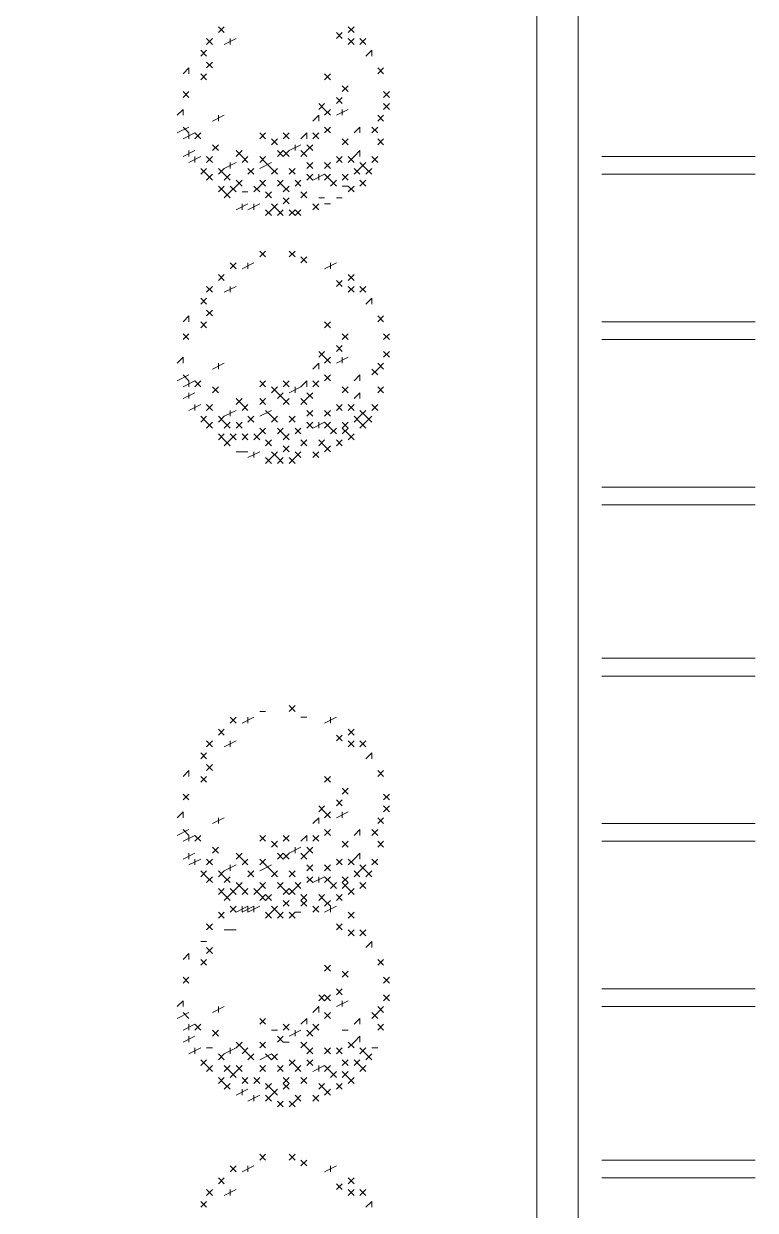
# Model space of a CAD drawing. Header units: millimetres. Extents: x -2246 to 101218, y 0 to 66109.
# Drawn here: x 94630 to 95944, y 10573 to 12702 of the extents above; entities that cross this region are included whole.
import ezdxf

# ---------------------------------------------------------------- set-up
doc = ezdxf.new("R2010")
doc.units = ezdxf.units.MM
doc.layers.add('PDF_형상', color=7, linetype='Continuous')

msp = doc.modelspace()

# ---------------------------------------------------------------- linework, layer by layer
at = {"layer": 'PDF_형상', "lineweight": 5}
msp.add_lwpolyline([(95625.7, 8481.5), (95551.6, 8481.5), (95551.6, 14296.5), (93316.7, 14296.5), (93316.7, 14370.7), (95625.7, 14370.7)], close=True, dxfattribs=at)
for points in [[(94990.2, 12697.1), (94979.6, 12686.5)], [(94979.6, 12697.1), (94990.2, 12686.5)], [(95223.2, 12697.1), (95212.7, 12686.5)], [(95212.7, 12697.1), (95223.2, 12686.5)], [(94969, 12676), (94958.4, 12665.4)], [(94958.4, 12676), (94969, 12665.4)], [(95011.4, 12676), (94990.2, 12665.4)], [(95000.8, 12676), (95000.8, 12665.4)], [(95202.1, 12686.5), (95191.5, 12676)], [(95191.5, 12686.5), (95202.1, 12676)], [(95223.2, 12676), (95212.7, 12665.4)], [(95212.7, 12676), (95223.2, 12665.4)], [(95244.4, 12676), (95233.8, 12665.4)], [(95233.8, 12676), (95244.4, 12665.4)], [(94958.4, 12654.8), (94947.8, 12644.2)], [(94947.8, 12654.8), (94958.4, 12644.2)], [(95244.4, 12644.2), (95255, 12654.8), (95255, 12644.2)], [(94969, 12633.6), (94958.4, 12623)], [(94958.4, 12633.6), (94969, 12623)], [(94916.1, 12612.4), (94926.7, 12623), (94926.7, 12612.4)], [(94958.4, 12612.4), (94947.8, 12601.8)], [(94947.8, 12612.4), (94958.4, 12601.8)], [(95180.9, 12612.4), (95170.3, 12601.8)], [(95170.3, 12612.4), (95180.9, 12601.8)], [(95276.2, 12623), (95265.6, 12612.4)], [(95265.6, 12623), (95276.2, 12612.4)], [(95212.7, 12591.2), (95202.1, 12580.6)], [(95202.1, 12591.2), (95212.7, 12580.6)], [(94926.7, 12580.6), (94916.1, 12570)], [(94916.1, 12580.6), (94926.7, 12570)], [(95202.1, 12570), (95191.5, 12559.4)], [(95191.5, 12570), (95202.1, 12559.4)], [(95286.8, 12580.6), (95276.2, 12570)], [(95276.2, 12580.6), (95286.8, 12570)], [(94905.5, 12538.3), (94916.1, 12548.8), (94916.1, 12538.3)], [(95170.3, 12559.4), (95159.7, 12548.8)], [(95159.7, 12559.4), (95170.3, 12548.8), (95180.9, 12538.3)], [(95180.9, 12548.8), (95170.3, 12538.3)], [(95212.7, 12548.8), (95191.5, 12538.3)], [(95202.1, 12548.8), (95202.1, 12538.3)], [(95286.8, 12559.4), (95276.2, 12548.8)], [(95276.2, 12559.4), (95286.8, 12548.8)], [(94990.2, 12538.3), (94969, 12527.7)], [(94979.6, 12538.3), (94979.6, 12527.7)], [(95149.1, 12527.7), (95159.7, 12538.3), (95159.7, 12527.7)], [(95276.2, 12538.3), (95265.6, 12527.7)], [(95265.6, 12538.3), (95276.2, 12527.7)], [(94926.7, 12517.1), (94905.5, 12506.5)], [(94916.1, 12517.1), (94926.7, 12506.5), (94926.7, 12495.9)], [(94947.8, 12495.9), (94937.3, 12506.5), (94916.1, 12495.9)], [(94947.8, 12506.5), (94937.3, 12495.9)], [(95064.4, 12506.5), (95053.8, 12495.9)], [(95053.8, 12506.5), (95064.4, 12495.9)], [(95106.7, 12506.5), (95096.1, 12495.9)], [(95096.1, 12506.5), (95106.7, 12495.9)], [(95127.9, 12495.9), (95138.5, 12506.5), (95138.5, 12495.9)], [(95159.7, 12506.5), (95149.1, 12495.9)], [(95149.1, 12506.5), (95159.7, 12495.9)], [(95180.9, 12517.1), (95170.3, 12506.5)], [(95170.3, 12517.1), (95180.9, 12506.5)], [(95223.2, 12506.5), (95233.8, 12517.1), (95233.8, 12506.5)], [(95265.6, 12517.1), (95255, 12506.5)], [(95255, 12517.1), (95265.6, 12506.5)], [(94979.6, 12485.3), (94969, 12474.7)], [(94969, 12485.3), (94979.6, 12474.7)], [(95085.6, 12495.9), (95075, 12485.3)], [(95075, 12495.9), (95085.6, 12485.3)], [(95085.6, 12474.7), (95096.1, 12464.1), (95106.7, 12474.7), (95127.9, 12485.3)], [(95117.3, 12485.3), (95117.3, 12474.7)], [(95149.1, 12485.3), (95138.5, 12474.7), (95127.9, 12464.1)], [(95138.5, 12485.3), (95149.1, 12474.7)], [(95212.7, 12495.9), (95202.1, 12485.3)], [(95202.1, 12495.9), (95212.7, 12485.3)], [(95276.2, 12495.9), (95265.6, 12485.3)], [(95265.6, 12495.9), (95276.2, 12485.3)], [(94937.3, 12474.7), (94916.1, 12464.1)], [(94926.7, 12474.7), (94926.7, 12464.1)], [(94947.8, 12464.1), (94926.7, 12453.5)], [(94937.3, 12464.1), (94937.3, 12453.5)], [(94969, 12464.1), (94958.4, 12453.5)], [(94958.4, 12464.1), (94969, 12453.5)], [(95022, 12474.7), (95011.4, 12464.1)], [(95011.4, 12474.7), (95022, 12464.1), (95032.6, 12453.5)], [(95032.6, 12464.1), (95022, 12453.5)], [(95064.4, 12464.1), (95053.8, 12453.5)], [(95053.8, 12464.1), (95064.4, 12453.5), (95075, 12442.9), (95085.6, 12432.3)], [(95106.7, 12464.1), (95096.1, 12474.7), (95085.6, 12464.1)], [(95127.9, 12474.7), (95138.5, 12464.1)], [(95202.1, 12464.1), (95191.5, 12453.5)], [(95191.5, 12464.1), (95202.1, 12453.5)], [(95212.7, 12453.5), (95223.2, 12464.1), (95233.8, 12474.7), (95233.8, 12464.1)], [(95212.7, 12464.1), (95223.2, 12453.5)], [(95265.6, 12464.1), (95255, 12453.5)], [(95255, 12464.1), (95265.6, 12453.5)], [(95668.1, 12464.1), (95943.5, 12464.1)], [(94958.4, 12442.9), (94947.8, 12432.3)], [(94947.8, 12442.9), (94958.4, 12432.3), (94969, 12421.7)], [(95011.4, 12453.5), (94990.2, 12442.9), (94979.6, 12432.3)], [(94979.6, 12442.9), (94990.2, 12432.3), (95000.8, 12421.7)], [(95000.8, 12453.5), (95000.8, 12442.9)], [(95043.2, 12442.9), (95032.6, 12432.3)], [(95032.6, 12442.9), (95043.2, 12432.3)], [(95075, 12453.5), (95053.8, 12442.9)], [(95085.6, 12442.9), (95075, 12432.3)], [(95117.3, 12442.9), (95106.7, 12432.3)], [(95106.7, 12442.9), (95117.3, 12432.3)], [(95149.1, 12453.5), (95138.5, 12442.9)], [(95138.5, 12453.5), (95149.1, 12442.9)], [(95180.9, 12453.5), (95170.3, 12442.9)], [(95170.3, 12453.5), (95180.9, 12442.9)], [(95244.4, 12453.5), (95233.8, 12442.9), (95223.2, 12432.3)], [(95223.2, 12442.9), (95233.8, 12432.3)], [(95233.8, 12453.5), (95244.4, 12442.9), (95255, 12432.3)], [(95255, 12442.9), (95244.4, 12432.3)], [(94969, 12432.3), (94958.4, 12421.7)], [(95000.8, 12432.3), (94990.2, 12421.7)], [(95022, 12421.7), (95011.4, 12411.1), (95000.8, 12400.6), (94990.2, 12390)], [(95011.4, 12421.7), (95022, 12411.1)], [(95064.4, 12421.7), (95053.8, 12411.1), (95043.2, 12400.6)], [(95053.8, 12421.7), (95064.4, 12411.1)], [(95085.6, 12421.7), (95096.1, 12411.1), (95106.7, 12400.6)], [(95096.1, 12421.7), (95085.6, 12411.1)], [(95127.9, 12421.7), (95117.3, 12411.1)], [(95117.3, 12421.7), (95127.9, 12411.1)], [(95149.1, 12432.3), (95138.5, 12421.7)], [(95138.5, 12432.3), (95149.1, 12421.7), (95170.3, 12432.3), (95180.9, 12421.7), (95191.5, 12411.1)], [(95159.7, 12432.3), (95159.7, 12421.7)], [(95180.9, 12432.3), (95170.3, 12421.7)], [(95191.5, 12421.7), (95180.9, 12411.1)], [(95212.7, 12432.3), (95202.1, 12421.7)], [(95202.1, 12432.3), (95212.7, 12421.7)], [(95244.4, 12421.7), (95233.8, 12411.1)], [(95233.8, 12421.7), (95244.4, 12411.1)], [(95668.1, 12432.3), (95943.5, 12432.3)], [(94979.6, 12411.1), (94990.2, 12400.6), (95000.8, 12390)], [(94990.2, 12411.1), (94979.6, 12400.6)], [(95000.8, 12411.1), (95011.4, 12400.6)], [(95032.6, 12400.6), (95022, 12400.6), (95032.6, 12400.6)], [(95043.2, 12411.1), (95053.8, 12400.6)], [(95075, 12400.6), (95064.4, 12390)], [(95064.4, 12400.6), (95075, 12390)], [(95106.7, 12411.1), (95096.1, 12400.6)], [(95138.5, 12400.6), (95127.9, 12390)], [(95127.9, 12400.6), (95138.5, 12390)], [(95212.7, 12411.1), (95202.1, 12411.1), (95212.7, 12411.1)], [(95223.2, 12411.1), (95212.7, 12400.6)], [(95212.7, 12411.1), (95223.2, 12400.6)], [(95032.6, 12379.4), (95011.4, 12368.8)], [(95022, 12379.4), (95022, 12368.8)], [(95053.8, 12379.4), (95032.6, 12368.8)], [(95043.2, 12379.4), (95043.2, 12368.8)], [(95085.6, 12379.4), (95075, 12368.8), (95064.4, 12358.2)], [(95075, 12379.4), (95085.6, 12368.8), (95096.1, 12358.2)], [(95106.7, 12390), (95096.1, 12379.4)], [(95096.1, 12390), (95106.7, 12379.4)], [(95159.7, 12379.4), (95149.1, 12368.8)], [(95149.1, 12379.4), (95159.7, 12368.8)], [(95170.3, 12390), (95159.7, 12390), (95170.3, 12390)], [(95180.9, 12379.4), (95170.3, 12379.4), (95180.9, 12379.4)], [(95202.1, 12390), (95191.5, 12390), (95202.1, 12390)], [(95064.4, 12368.8), (95075, 12358.2)], [(95096.1, 12368.8), (95085.6, 12358.2)], [(95127.9, 12358.2), (95117.3, 12368.8), (95106.7, 12358.2)], [(95106.7, 12368.8), (95117.3, 12358.2), (95127.9, 12368.8)], [(95064.4, 12294.6), (95053.8, 12284)], [(95053.8, 12294.6), (95064.4, 12284)], [(95117.3, 12294.6), (95106.7, 12284)], [(95106.7, 12294.6), (95117.3, 12284)], [(95011.4, 12273.4), (95000.8, 12262.9)], [(95000.8, 12273.4), (95011.4, 12262.9)], [(95043.2, 12273.4), (95022, 12262.9)], [(95032.6, 12273.4), (95032.6, 12262.9)], [(95138.5, 12284), (95127.9, 12273.4)], [(95127.9, 12284), (95138.5, 12273.4)], [(95191.5, 12273.4), (95170.3, 12262.9)], [(95180.9, 12273.4), (95180.9, 12262.9)], [(94990.2, 12252.3), (94979.6, 12241.7)], [(94979.6, 12252.3), (94990.2, 12241.7)], [(95223.2, 12252.3), (95212.7, 12241.7)], [(95212.7, 12252.3), (95223.2, 12241.7)], [(94969, 12231.1), (94958.4, 12220.5)], [(94958.4, 12231.1), (94969, 12220.5)], [(95011.4, 12231.1), (94990.2, 12220.5)], [(95000.8, 12231.1), (95000.8, 12220.5)], [(95202.1, 12241.7), (95191.5, 12231.1)], [(95191.5, 12241.7), (95202.1, 12231.1)], [(95223.2, 12231.1), (95212.7, 12220.5)], [(95212.7, 12231.1), (95223.2, 12220.5)], [(95244.4, 12231.1), (95233.8, 12220.5)], [(95233.8, 12231.1), (95244.4, 12220.5)], [(94958.4, 12209.9), (94947.8, 12199.3)], [(94947.8, 12209.9), (94958.4, 12199.3)], [(95244.4, 12199.3), (95255, 12209.9), (95255, 12199.3)], [(94916.1, 12167.5), (94926.7, 12178.1), (94926.7, 12167.5)], [(94969, 12188.7), (94958.4, 12178.1)], [(94958.4, 12188.7), (94969, 12178.1)], [(95276.2, 12178.1), (95265.6, 12167.5)], [(95265.6, 12178.1), (95276.2, 12167.5)], [(94958.4, 12167.5), (94947.8, 12156.9)], [(94947.8, 12167.5), (94958.4, 12156.9)], [(95180.9, 12167.5), (95170.3, 12156.9)], [(95170.3, 12167.5), (95180.9, 12156.9)], [(95668.1, 12167.5), (95943.5, 12167.5)], [(94926.7, 12146.3), (94916.1, 12135.8)], [(94916.1, 12146.3), (94926.7, 12135.8)], [(95212.7, 12146.3), (95202.1, 12135.8)], [(95202.1, 12146.3), (95212.7, 12135.8)], [(95286.8, 12146.3), (95276.2, 12135.8)], [(95276.2, 12146.3), (95286.8, 12135.8)], [(95668.1, 12135.8), (95943.5, 12135.8)], [(95170.3, 12114.6), (95159.7, 12104)], [(95159.7, 12114.6), (95170.3, 12104), (95180.9, 12093.4)], [(95202.1, 12125.2), (95191.5, 12114.6)], [(95191.5, 12125.2), (95202.1, 12114.6)], [(95286.8, 12114.6), (95276.2, 12104)], [(95276.2, 12114.6), (95286.8, 12104)], [(94905.5, 12093.4), (94916.1, 12104), (94916.1, 12093.4)], [(94990.2, 12093.4), (94969, 12082.8)], [(94979.6, 12093.4), (94979.6, 12082.8)], [(95149.1, 12082.8), (95159.7, 12093.4), (95159.7, 12082.8)], [(95180.9, 12104), (95170.3, 12093.4)], [(95212.7, 12104), (95191.5, 12093.4)], [(95202.1, 12104), (95202.1, 12093.4)], [(95276.2, 12093.4), (95265.6, 12082.8), (95255, 12072.2)], [(95265.6, 12093.4), (95276.2, 12082.8)], [(94926.7, 12072.2), (94905.5, 12061.6)], [(94916.1, 12072.2), (94926.7, 12061.6), (94926.7, 12051)], [(95180.9, 12072.2), (95170.3, 12061.6)], [(95170.3, 12072.2), (95180.9, 12061.6)], [(95223.2, 12061.6), (95233.8, 12072.2), (95233.8, 12061.6)], [(95255, 12082.8), (95265.6, 12072.2)], [(94947.8, 12051), (94937.3, 12061.6), (94916.1, 12051)], [(94947.8, 12061.6), (94937.3, 12051)], [(94979.6, 12051), (94969, 12040.4)], [(94969, 12051), (94979.6, 12040.4)], [(95064.4, 12061.6), (95053.8, 12051)], [(95053.8, 12061.6), (95064.4, 12051)], [(95085.6, 12051), (95075, 12040.4)], [(95075, 12051), (95085.6, 12040.4), (95096.1, 12029.8), (95106.7, 12019.2)], [(95106.7, 12061.6), (95096.1, 12051)], [(95096.1, 12061.6), (95106.7, 12051)], [(95138.5, 12051), (95138.5, 12061.6), (95127.9, 12051), (95106.7, 12040.4)], [(95117.3, 12051), (95117.3, 12040.4)], [(95159.7, 12061.6), (95149.1, 12051)], [(95149.1, 12061.6), (95159.7, 12051)], [(95212.7, 12051), (95202.1, 12040.4)], [(95202.1, 12051), (95212.7, 12040.4)], [(95276.2, 12051), (95265.6, 12040.4)], [(95265.6, 12051), (95276.2, 12040.4)], [(94937.3, 12040.4), (94916.1, 12029.8)], [(94926.7, 12040.4), (94926.7, 12029.8)], [(95022, 12029.8), (95011.4, 12019.2)], [(95011.4, 12029.8), (95022, 12019.2), (95032.6, 12008.6)], [(95064.4, 12029.8), (95053.8, 12019.2)], [(95053.8, 12029.8), (95064.4, 12019.2)], [(95096.1, 12040.4), (95085.6, 12029.8)], [(95106.7, 12029.8), (95096.1, 12019.2)], [(95149.1, 12040.4), (95138.5, 12029.8), (95127.9, 12019.2)], [(95127.9, 12029.8), (95138.5, 12019.2)], [(95138.5, 12040.4), (95149.1, 12029.8)], [(95223.2, 12029.8), (95233.8, 12040.4), (95233.8, 12029.8)], [(94947.8, 12019.2), (94926.7, 12008.6)], [(94937.3, 12019.2), (94937.3, 12008.6)], [(94969, 12019.2), (94958.4, 12008.6)], [(94958.4, 12019.2), (94969, 12008.6)], [(95011.4, 12008.6), (94990.2, 11998.1), (94979.6, 11987.5)], [(95000.8, 12008.6), (95000.8, 11998.1)], [(95032.6, 12019.2), (95022, 12008.6)], [(95075, 12008.6), (95053.8, 11998.1)], [(95064.4, 12008.6), (95075, 11998.1), (95085.6, 11987.5)], [(95149.1, 12008.6), (95138.5, 11998.1)], [(95138.5, 12008.6), (95149.1, 11998.1)], [(95180.9, 12008.6), (95170.3, 11998.1)], [(95170.3, 12008.6), (95180.9, 11998.1)], [(95202.1, 12019.2), (95191.5, 12008.6)], [(95191.5, 12019.2), (95202.1, 12008.6)], [(95223.2, 12019.2), (95212.7, 12008.6)], [(95212.7, 12019.2), (95223.2, 12008.6)], [(95244.4, 12008.6), (95233.8, 11998.1), (95223.2, 11987.5)], [(95233.8, 12008.6), (95244.4, 11998.1), (95255, 11987.5)], [(95265.6, 12019.2), (95255, 12008.6)], [(95255, 12019.2), (95265.6, 12008.6)], [(94958.4, 11998.1), (94947.8, 11987.5)], [(94947.8, 11998.1), (94958.4, 11987.5), (94969, 11976.9)], [(94969, 11987.5), (94958.4, 11976.9)], [(94979.6, 11998.1), (94990.2, 11987.5), (95000.8, 11976.9)], [(95000.8, 11987.5), (94990.2, 11976.9)], [(95022, 11987.5), (95011.4, 11976.9)], [(95011.4, 11987.5), (95022, 11976.9)], [(95043.2, 11998.1), (95032.6, 11987.5)], [(95032.6, 11998.1), (95043.2, 11987.5)], [(95085.6, 11998.1), (95075, 11987.5)], [(95117.3, 11998.1), (95106.7, 11987.5)], [(95106.7, 11998.1), (95117.3, 11987.5)], [(95149.1, 11987.5), (95138.5, 11976.9)], [(95138.5, 11987.5), (95149.1, 11976.9), (95170.3, 11987.5), (95180.9, 11976.9), (95191.5, 11966.3)], [(95159.7, 11987.5), (95159.7, 11976.9)], [(95180.9, 11987.5), (95170.3, 11976.9)], [(95212.7, 11987.5), (95202.1, 11976.9), (95212.7, 11966.3), (95223.2, 11955.7)], [(95202.1, 11987.5), (95212.7, 11976.9), (95202.1, 11966.3)], [(95223.2, 11998.1), (95233.8, 11987.5), (95244.4, 11976.9)], [(95255, 11998.1), (95244.4, 11987.5), (95233.8, 11976.9)], [(94979.6, 11966.3), (94990.2, 11955.7), (95000.8, 11945.1)], [(94990.2, 11966.3), (94979.6, 11955.7)], [(95011.4, 11966.3), (95000.8, 11955.7), (94990.2, 11945.1)], [(95000.8, 11966.3), (95011.4, 11955.7)], [(95032.6, 11966.3), (95022, 11955.7)], [(95022, 11966.3), (95032.6, 11955.7)], [(95064.4, 11976.9), (95053.8, 11966.3), (95043.2, 11955.7)], [(95043.2, 11966.3), (95053.8, 11955.7)], [(95053.8, 11976.9), (95064.4, 11966.3)], [(95085.6, 11976.9), (95096.1, 11966.3), (95106.7, 11955.7)], [(95096.1, 11976.9), (95085.6, 11966.3)], [(95106.7, 11966.3), (95096.1, 11955.7)], [(95127.9, 11976.9), (95117.3, 11966.3)], [(95117.3, 11976.9), (95127.9, 11966.3)], [(95191.5, 11976.9), (95180.9, 11966.3)], [(95223.2, 11966.3), (95212.7, 11955.7)], [(95075, 11955.7), (95064.4, 11945.1)], [(95064.4, 11955.7), (95075, 11945.1)], [(95106.7, 11945.1), (95096.1, 11934.5)], [(95096.1, 11945.1), (95106.7, 11934.5)], [(95138.5, 11955.7), (95127.9, 11945.1)], [(95127.9, 11955.7), (95138.5, 11945.1)], [(95170.3, 11955.7), (95159.7, 11945.1)], [(95159.7, 11955.7), (95170.3, 11945.1), (95180.9, 11934.5)], [(95180.9, 11945.1), (95170.3, 11934.5)], [(95202.1, 11955.7), (95191.5, 11945.1)], [(95191.5, 11955.7), (95202.1, 11945.1)], [(95022, 11934.5), (95032.6, 11934.5), (95011.4, 11934.5)], [(95053.8, 11934.5), (95032.6, 11923.9)], [(95043.2, 11934.5), (95043.2, 11923.9)], [(95085.6, 11934.5), (95075, 11923.9), (95064.4, 11913.3)], [(95064.4, 11923.9), (95075, 11913.3)], [(95075, 11934.5), (95085.6, 11923.9), (95096.1, 11913.3)], [(95096.1, 11923.9), (95085.6, 11913.3)], [(95127.9, 11934.5), (95117.3, 11923.9), (95106.7, 11913.3)], [(95106.7, 11923.9), (95117.3, 11913.3)], [(95117.3, 11934.5), (95127.9, 11923.9)], [(95159.7, 11934.5), (95149.1, 11923.9)], [(95149.1, 11934.5), (95159.7, 11923.9)], [(95668.1, 11870.9), (95943.5, 11870.9)], [(95668.1, 11839.2), (95943.5, 11839.2)], [(95668.1, 11563.8), (95943.5, 11563.8)], [(95668.1, 11532), (95943.5, 11532)], [(95117.3, 11479), (95106.7, 11468.4)], [(95106.7, 11479), (95117.3, 11468.4)], [(95011.4, 11457.9), (95000.8, 11447.3)], [(95000.8, 11457.9), (95011.4, 11447.3)], [(95043.2, 11457.9), (95022, 11447.3)], [(95032.6, 11457.9), (95032.6, 11447.3)], [(95064.4, 11468.4), (95053.8, 11468.4), (95064.4, 11468.4)], [(95138.5, 11457.9), (95127.9, 11457.9), (95138.5, 11457.9)], [(95191.5, 11457.9), (95170.3, 11447.3)], [(95180.9, 11457.9), (95180.9, 11447.3)], [(94990.2, 11436.7), (94979.6, 11426.1)], [(94979.6, 11436.7), (94990.2, 11426.1)], [(95223.2, 11436.7), (95212.7, 11426.1)], [(95212.7, 11436.7), (95223.2, 11426.1)], [(94969, 11415.5), (94958.4, 11404.9)], [(94958.4, 11415.5), (94969, 11404.9)], [(95011.4, 11415.5), (94990.2, 11404.9)], [(95000.8, 11415.5), (95000.8, 11404.9)], [(95202.1, 11426.1), (95191.5, 11415.5)], [(95191.5, 11426.1), (95202.1, 11415.5)], [(95223.2, 11415.5), (95212.7, 11404.9)], [(95212.7, 11415.5), (95223.2, 11404.9)], [(95244.4, 11415.5), (95233.8, 11404.9)], [(95233.8, 11415.5), (95244.4, 11404.9)], [(94958.4, 11394.3), (94947.8, 11383.7)], [(94947.8, 11394.3), (94958.4, 11383.7)], [(95244.4, 11383.7), (95255, 11394.3), (95255, 11383.7)], [(94969, 11373.1), (94958.4, 11362.5)], [(94958.4, 11373.1), (94969, 11362.5)], [(94916.1, 11351.9), (94926.7, 11362.5), (94926.7, 11351.9)], [(94958.4, 11351.9), (94947.8, 11341.3)], [(94947.8, 11351.9), (94958.4, 11341.3)], [(95180.9, 11351.9), (95170.3, 11341.3)], [(95170.3, 11351.9), (95180.9, 11341.3)], [(95276.2, 11362.5), (95265.6, 11351.9)], [(95265.6, 11362.5), (95276.2, 11351.9)], [(95212.7, 11330.7), (95202.1, 11320.2)], [(95202.1, 11330.7), (95212.7, 11320.2)], [(94926.7, 11320.2), (94916.1, 11309.6)], [(94916.1, 11320.2), (94926.7, 11309.6)], [(95202.1, 11309.6), (95191.5, 11299)], [(95191.5, 11309.6), (95202.1, 11299)], [(95286.8, 11320.2), (95276.2, 11309.6)], [(95276.2, 11320.2), (95286.8, 11309.6)], [(94905.5, 11277.8), (94916.1, 11288.4), (94916.1, 11277.8)], [(95170.3, 11299), (95159.7, 11288.4)], [(95159.7, 11299), (95170.3, 11288.4), (95180.9, 11277.8)], [(95180.9, 11288.4), (95170.3, 11277.8)], [(95212.7, 11288.4), (95191.5, 11277.8)], [(95202.1, 11288.4), (95202.1, 11277.8)], [(95286.8, 11299), (95276.2, 11288.4)], [(95276.2, 11299), (95286.8, 11288.4)], [(94990.2, 11277.8), (94969, 11267.2)], [(94979.6, 11277.8), (94979.6, 11267.2)], [(95149.1, 11267.2), (95159.7, 11277.8), (95159.7, 11267.2)], [(95276.2, 11277.8), (95265.6, 11267.2)], [(95265.6, 11277.8), (95276.2, 11267.2)], [(95668.1, 11267.2), (95943.5, 11267.2)], [(94926.7, 11256.6), (94905.5, 11246)], [(94916.1, 11256.6), (94926.7, 11246), (94926.7, 11235.4)], [(94947.8, 11235.4), (94937.3, 11246), (94916.1, 11235.4)], [(94947.8, 11246), (94937.3, 11235.4)], [(95064.4, 11246), (95053.8, 11235.4)], [(95053.8, 11246), (95064.4, 11235.4)], [(95106.7, 11246), (95096.1, 11235.4)], [(95096.1, 11246), (95106.7, 11235.4)], [(95127.9, 11235.4), (95138.5, 11246), (95138.5, 11235.4)], [(95159.7, 11246), (95149.1, 11235.4)], [(95149.1, 11246), (95159.7, 11235.4)], [(95180.9, 11256.6), (95170.3, 11246)], [(95170.3, 11256.6), (95180.9, 11246)], [(95223.2, 11246), (95233.8, 11256.6), (95233.8, 11246)], [(95265.6, 11256.6), (95255, 11246)], [(95255, 11256.6), (95265.6, 11246)], [(94979.6, 11224.8), (94969, 11214.2)], [(94969, 11224.8), (94979.6, 11214.2)], [(95085.6, 11235.4), (95075, 11224.8)], [(95075, 11235.4), (95085.6, 11224.8)], [(95085.6, 11214.2), (95096.1, 11203.6), (95106.7, 11214.2), (95127.9, 11224.8)], [(95117.3, 11224.8), (95117.3, 11214.2)], [(95149.1, 11224.8), (95138.5, 11214.2), (95127.9, 11203.6)], [(95138.5, 11224.8), (95149.1, 11214.2)], [(95212.7, 11235.4), (95202.1, 11224.8)], [(95202.1, 11235.4), (95212.7, 11224.8)], [(95276.2, 11235.4), (95265.6, 11224.8)], [(95265.6, 11235.4), (95276.2, 11224.8)], [(95668.1, 11235.4), (95943.5, 11235.4)], [(94937.3, 11214.2), (94916.1, 11203.6)], [(94926.7, 11214.2), (94926.7, 11203.6)], [(94947.8, 11203.6), (94926.7, 11193.1)], [(94937.3, 11203.6), (94937.3, 11193.1)], [(94969, 11203.6), (94958.4, 11193.1)], [(94958.4, 11203.6), (94969, 11193.1)], [(95022, 11214.2), (95011.4, 11203.6)], [(95011.4, 11214.2), (95022, 11203.6), (95032.6, 11193.1)], [(95032.6, 11203.6), (95022, 11193.1)], [(95064.4, 11203.6), (95053.8, 11193.1)], [(95053.8, 11203.6), (95064.4, 11193.1), (95075, 11182.5), (95085.6, 11171.9)], [(95106.7, 11203.6), (95096.1, 11214.2), (95085.6, 11203.6)], [(95127.9, 11214.2), (95138.5, 11203.6)], [(95202.1, 11203.6), (95191.5, 11193.1)], [(95191.5, 11203.6), (95202.1, 11193.1)], [(95212.7, 11193.1), (95223.2, 11203.6), (95233.8, 11214.2), (95233.8, 11203.6)], [(95212.7, 11203.6), (95223.2, 11193.1)], [(95265.6, 11203.6), (95255, 11193.1)], [(95255, 11203.6), (95265.6, 11193.1)], [(94958.4, 11182.5), (94947.8, 11171.9)], [(94947.8, 11182.5), (94958.4, 11171.9), (94969, 11161.3)], [(95011.4, 11193.1), (94990.2, 11182.5), (94979.6, 11171.9)], [(94979.6, 11182.5), (94990.2, 11171.9), (95000.8, 11161.3)], [(95000.8, 11193.1), (95000.8, 11182.5)], [(95043.2, 11182.5), (95032.6, 11171.9)], [(95032.6, 11182.5), (95043.2, 11171.9)], [(95075, 11193.1), (95053.8, 11182.5)], [(95085.6, 11182.5), (95075, 11171.9)], [(95117.3, 11182.5), (95106.7, 11171.9)], [(95106.7, 11182.5), (95117.3, 11171.9)], [(95149.1, 11193.1), (95138.5, 11182.5)], [(95138.5, 11193.1), (95149.1, 11182.5)], [(95180.9, 11193.1), (95170.3, 11182.5)], [(95170.3, 11193.1), (95180.9, 11182.5)], [(95244.4, 11193.1), (95233.8, 11182.5), (95223.2, 11171.9)], [(95223.2, 11182.5), (95233.8, 11171.9)], [(95233.8, 11193.1), (95244.4, 11182.5), (95255, 11171.9)], [(95255, 11182.5), (95244.4, 11171.9)], [(94969, 11171.9), (94958.4, 11161.3)], [(95000.8, 11171.9), (94990.2, 11161.3)], [(95022, 11161.3), (95011.4, 11150.7), (95000.8, 11140.1), (94990.2, 11129.5)], [(95011.4, 11161.3), (95022, 11150.7), (95032.6, 11140.1)], [(95064.4, 11161.3), (95053.8, 11150.7), (95043.2, 11140.1)], [(95053.8, 11161.3), (95064.4, 11150.7)], [(95085.6, 11161.3), (95096.1, 11150.7), (95106.7, 11140.1), (95117.3, 11150.7), (95127.9, 11161.3)], [(95096.1, 11161.3), (95085.6, 11150.7)], [(95117.3, 11161.3), (95127.9, 11150.7)], [(95149.1, 11171.9), (95138.5, 11161.3)], [(95138.5, 11171.9), (95149.1, 11161.3), (95170.3, 11171.9), (95180.9, 11161.3), (95191.5, 11150.7)], [(95159.7, 11171.9), (95159.7, 11161.3)], [(95180.9, 11171.9), (95170.3, 11161.3)], [(95191.5, 11161.3), (95180.9, 11150.7)], [(95212.7, 11171.9), (95202.1, 11161.3), (95212.7, 11150.7), (95223.2, 11140.1)], [(95202.1, 11171.9), (95212.7, 11161.3), (95202.1, 11150.7)], [(95244.4, 11161.3), (95233.8, 11150.7)], [(95233.8, 11161.3), (95244.4, 11150.7)], [(94979.6, 11150.7), (94990.2, 11140.1), (95000.8, 11129.5)], [(94990.2, 11150.7), (94979.6, 11140.1)], [(95000.8, 11150.7), (95011.4, 11140.1)], [(95032.6, 11150.7), (95022, 11140.1)], [(95075, 11140.1), (95064.4, 11129.5), (95053.8, 11140.1), (95043.2, 11150.7)], [(95053.8, 11129.5), (95064.4, 11140.1), (95075, 11129.5)], [(95117.3, 11140.1), (95106.7, 11150.7), (95096.1, 11140.1)], [(95138.5, 11140.1), (95127.9, 11129.5), (95138.5, 11118.9)], [(95127.9, 11140.1), (95138.5, 11129.5), (95127.9, 11118.9)], [(95170.3, 11140.1), (95159.7, 11129.5)], [(95159.7, 11140.1), (95170.3, 11129.5), (95180.9, 11118.9), (95180.9, 11108.3)], [(95202.1, 11140.1), (95191.5, 11129.5)], [(95191.5, 11140.1), (95202.1, 11129.5)], [(95223.2, 11150.7), (95212.7, 11140.1)], [(95053.8, 11118.9), (95032.6, 11108.3), (95032.6, 11118.9), (95011.4, 11108.3), (95000.8, 11118.9)], [(95011.4, 11118.9), (95000.8, 11108.3)], [(95022, 11118.9), (95022, 11108.3), (95043.2, 11118.9), (95043.2, 11108.3)], [(95085.6, 11118.9), (95075, 11108.3), (95064.4, 11097.7)], [(95075, 11118.9), (95085.6, 11108.3), (95096.1, 11097.7)], [(95106.7, 11129.5), (95096.1, 11118.9)], [(95096.1, 11129.5), (95106.7, 11118.9)], [(95159.7, 11118.9), (95149.1, 11108.3)], [(95149.1, 11118.9), (95159.7, 11108.3)], [(95180.9, 11129.5), (95170.3, 11118.9)], [(95191.5, 11118.9), (95170.3, 11108.3)], [(94990.2, 11108.3), (94979.6, 11097.7)], [(94979.6, 11108.3), (94990.2, 11097.7)], [(95064.4, 11108.3), (95075, 11097.7)], [(95096.1, 11108.3), (95085.6, 11097.7)], [(95117.3, 11108.3), (95106.7, 11097.7)], [(95106.7, 11108.3), (95117.3, 11097.7)], [(95127.9, 11108.3), (95117.3, 11108.3), (95127.9, 11108.3)], [(95223.2, 11108.3), (95212.7, 11097.7)], [(95212.7, 11108.3), (95223.2, 11097.7)], [(94969, 11087.1), (94958.4, 11076.5)], [(94958.4, 11087.1), (94969, 11076.5)], [(95000.8, 11076.5), (95011.4, 11076.5), (94990.2, 11076.5)], [(95202.1, 11087.1), (95191.5, 11076.5)], [(95191.5, 11087.1), (95202.1, 11076.5)], [(95223.2, 11076.5), (95212.7, 11065.9)], [(95212.7, 11076.5), (95223.2, 11065.9)], [(95244.4, 11076.5), (95233.8, 11065.9)], [(95233.8, 11076.5), (95244.4, 11065.9)], [(94958.4, 11055.4), (94947.8, 11055.4), (94958.4, 11055.4)], [(95244.4, 11044.8), (95255, 11055.4), (95255, 11044.8)], [(94916.1, 11023.6), (94926.7, 11034.2), (94926.7, 11023.6)], [(94969, 11044.8), (94958.4, 11034.2)], [(94958.4, 11044.8), (94969, 11034.2)], [(94958.4, 11023.6), (94947.8, 11013)], [(94947.8, 11023.6), (94958.4, 11013)], [(95180.9, 11013), (95170.3, 11002.4)], [(95170.3, 11013), (95180.9, 11002.4)], [(95276.2, 11023.6), (95265.6, 11013)], [(95265.6, 11023.6), (95276.2, 11013)], [(94926.7, 10991.8), (94916.1, 10981.2)], [(94916.1, 10991.8), (94926.7, 10981.2)], [(95212.7, 11002.4), (95202.1, 10991.8)], [(95202.1, 11002.4), (95212.7, 10991.8)], [(95286.8, 10991.8), (95276.2, 10981.2)], [(95276.2, 10991.8), (95286.8, 10981.2)], [(95202.1, 10970.6), (95191.5, 10960)], [(95191.5, 10970.6), (95202.1, 10960)], [(95668.1, 10970.6), (95943.5, 10970.6)], [(94905.5, 10938.8), (94916.1, 10949.4), (94916.1, 10938.8)], [(95180.9, 10949.4), (95170.3, 10960), (95159.7, 10949.4)], [(95159.7, 10960), (95170.3, 10949.4), (95180.9, 10960)], [(95212.7, 10949.4), (95191.5, 10938.8)], [(95202.1, 10949.4), (95202.1, 10938.8)], [(95286.8, 10960), (95276.2, 10949.4)], [(95276.2, 10960), (95286.8, 10949.4)], [(94926.7, 10928.2), (94905.5, 10917.7)], [(94916.1, 10928.2), (94926.7, 10917.7)], [(94990.2, 10938.8), (94969, 10928.2)], [(94979.6, 10938.8), (94979.6, 10928.2)], [(95149.1, 10928.2), (95159.7, 10938.8), (95159.7, 10928.2)], [(95180.9, 10928.2), (95170.3, 10917.7)], [(95170.3, 10928.2), (95180.9, 10917.7)], [(95276.2, 10938.8), (95265.6, 10928.2), (95255, 10917.7)], [(95255, 10928.2), (95265.6, 10917.7)], [(95265.6, 10938.8), (95276.2, 10928.2)], [(95668.1, 10938.8), (95943.5, 10938.8)], [(94947.8, 10896.5), (94937.3, 10907.1), (94916.1, 10896.5)], [(94926.7, 10907.1), (94926.7, 10896.5)], [(94947.8, 10907.1), (94937.3, 10896.5)], [(95064.4, 10917.7), (95053.8, 10907.1)], [(95053.8, 10917.7), (95064.4, 10907.1)], [(95106.7, 10907.1), (95096.1, 10896.5)], [(95096.1, 10907.1), (95106.7, 10896.5)], [(95127.9, 10907.1), (95138.5, 10917.7), (95138.5, 10907.1)], [(95159.7, 10907.1), (95149.1, 10896.5), (95138.5, 10885.9)], [(95149.1, 10907.1), (95159.7, 10896.5)], [(95223.2, 10907.1), (95233.8, 10917.7), (95233.8, 10907.1)], [(95276.2, 10907.1), (95265.6, 10896.5)], [(95265.6, 10907.1), (95276.2, 10896.5)], [(94937.3, 10885.9), (94916.1, 10875.3)], [(94926.7, 10885.9), (94926.7, 10875.3)], [(94979.6, 10896.5), (94969, 10885.9)], [(94969, 10896.5), (94979.6, 10885.9)], [(95085.6, 10896.5), (95075, 10896.5), (95085.6, 10896.5)], [(95096.1, 10885.9), (95085.6, 10875.3)], [(95085.6, 10885.9), (95096.1, 10875.3)], [(95127.9, 10896.5), (95106.7, 10885.9)], [(95117.3, 10896.5), (95117.3, 10885.9)], [(95138.5, 10896.5), (95149.1, 10885.9)], [(95212.7, 10896.5), (95202.1, 10896.5), (95212.7, 10896.5)], [(95212.7, 10864.7), (95223.2, 10875.3), (95233.8, 10885.9), (95233.8, 10875.3)], [(94947.8, 10864.7), (94926.7, 10854.1)], [(94937.3, 10864.7), (94937.3, 10854.1)], [(94969, 10864.7), (94958.4, 10864.7), (94969, 10864.7)], [(95022, 10875.3), (95011.4, 10864.7), (94990.2, 10854.1), (94979.6, 10843.5)], [(95000.8, 10864.7), (95000.8, 10854.1)], [(95011.4, 10875.3), (95022, 10864.7), (95032.6, 10854.1), (95043.2, 10843.5)], [(95032.6, 10864.7), (95022, 10854.1)], [(95064.4, 10875.3), (95053.8, 10864.7)], [(95053.8, 10875.3), (95064.4, 10864.7)], [(95106.7, 10875.3), (95096.1, 10875.3), (95106.7, 10875.3)], [(95138.5, 10875.3), (95127.9, 10864.7)], [(95127.9, 10875.3), (95138.5, 10864.7), (95149.1, 10854.1)], [(95149.1, 10864.7), (95138.5, 10854.1)], [(95180.9, 10864.7), (95170.3, 10854.1)], [(95170.3, 10864.7), (95180.9, 10854.1)], [(95202.1, 10864.7), (95191.5, 10854.1)], [(95191.5, 10864.7), (95202.1, 10854.1)], [(95212.7, 10875.3), (95223.2, 10864.7)], [(95244.4, 10864.7), (95233.8, 10854.1)], [(95233.8, 10864.7), (95244.4, 10854.1), (95255, 10843.5)], [(95265.6, 10864.7), (95255, 10864.7), (95265.6, 10864.7)], [(94958.4, 10843.5), (94947.8, 10832.9)], [(94947.8, 10843.5), (94958.4, 10832.9), (94969, 10822.3)], [(94979.6, 10854.1), (94990.2, 10843.5)], [(95043.2, 10854.1), (95032.6, 10843.5)], [(95085.6, 10843.5), (95075, 10854.1), (95053.8, 10843.5)], [(95064.4, 10854.1), (95075, 10843.5), (95085.6, 10854.1)], [(95106.7, 10843.5), (95117.3, 10832.9), (95127.9, 10822.3)], [(95117.3, 10843.5), (95106.7, 10832.9)], [(95149.1, 10843.5), (95138.5, 10832.9)], [(95138.5, 10843.5), (95149.1, 10832.9)], [(95212.7, 10843.5), (95202.1, 10832.9)], [(95202.1, 10843.5), (95212.7, 10832.9)], [(95223.2, 10843.5), (95233.8, 10832.9), (95244.4, 10822.3)], [(95233.8, 10843.5), (95223.2, 10832.9)], [(95255, 10854.1), (95244.4, 10843.5)], [(94969, 10832.9), (94958.4, 10822.3)], [(95000.8, 10832.9), (94990.2, 10822.3)], [(94990.2, 10832.9), (95000.8, 10822.3), (95011.4, 10811.7)], [(95022, 10832.9), (95011.4, 10822.3), (95000.8, 10811.7)], [(95011.4, 10832.9), (95022, 10822.3)], [(95064.4, 10832.9), (95053.8, 10822.3)], [(95053.8, 10832.9), (95064.4, 10822.3)], [(95096.1, 10832.9), (95085.6, 10822.3)], [(95085.6, 10832.9), (95096.1, 10822.3)], [(95127.9, 10832.9), (95117.3, 10822.3)], [(95191.5, 10811.7), (95180.9, 10822.3), (95170.3, 10832.9), (95149.1, 10822.3)], [(95159.7, 10832.9), (95159.7, 10822.3)], [(95180.9, 10832.9), (95170.3, 10822.3)], [(95191.5, 10822.3), (95180.9, 10811.7)], [(95212.7, 10822.3), (95202.1, 10811.7)], [(95202.1, 10822.3), (95212.7, 10811.7), (95223.2, 10801.1)], [(95244.4, 10832.9), (95233.8, 10822.3)], [(94979.6, 10811.7), (94990.2, 10801.1), (95000.8, 10790.6)], [(94990.2, 10811.7), (94979.6, 10801.1)], [(95000.8, 10801.1), (94990.2, 10790.6)], [(95032.6, 10811.7), (95022, 10801.1)], [(95022, 10811.7), (95032.6, 10801.1)], [(95053.8, 10811.7), (95043.2, 10801.1)], [(95043.2, 10811.7), (95053.8, 10801.1)], [(95064.4, 10801.1), (95075, 10790.6), (95085.6, 10780)], [(95075, 10801.1), (95064.4, 10790.6)], [(95106.7, 10811.7), (95096.1, 10801.1), (95106.7, 10790.6)], [(95096.1, 10811.7), (95106.7, 10801.1), (95096.1, 10790.6)], [(95138.5, 10811.7), (95127.9, 10801.1)], [(95127.9, 10811.7), (95138.5, 10801.1)], [(95170.3, 10801.1), (95159.7, 10790.6)], [(95159.7, 10801.1), (95170.3, 10790.6), (95180.9, 10780)], [(95202.1, 10801.1), (95191.5, 10790.6)], [(95191.5, 10801.1), (95202.1, 10790.6)], [(95223.2, 10811.7), (95212.7, 10801.1)], [(95032.6, 10790.6), (95011.4, 10780)], [(95022, 10790.6), (95022, 10780)], [(95053.8, 10780), (95032.6, 10769.4)], [(95043.2, 10780), (95043.2, 10769.4)], [(95085.6, 10790.6), (95075, 10780), (95064.4, 10769.4)], [(95064.4, 10780), (95075, 10769.4)], [(95127.9, 10780), (95117.3, 10769.4), (95106.7, 10758.8)], [(95117.3, 10780), (95127.9, 10769.4)], [(95159.7, 10780), (95149.1, 10769.4)], [(95149.1, 10780), (95159.7, 10769.4)], [(95180.9, 10790.6), (95170.3, 10780)], [(95096.1, 10769.4), (95085.6, 10758.8)], [(95085.6, 10769.4), (95096.1, 10758.8)], [(95106.7, 10769.4), (95117.3, 10758.8)], [(95064.4, 10674), (95053.8, 10663.4)], [(95053.8, 10674), (95064.4, 10663.4)], [(95117.3, 10674), (95106.7, 10663.4)], [(95106.7, 10674), (95117.3, 10663.4)], [(95011.4, 10652.9), (95000.8, 10642.3)], [(95000.8, 10652.9), (95011.4, 10642.3)], [(95043.2, 10652.9), (95022, 10642.3)], [(95032.6, 10652.9), (95032.6, 10642.3)], [(95138.5, 10663.4), (95127.9, 10652.9)], [(95127.9, 10663.4), (95138.5, 10652.9)], [(95191.5, 10652.9), (95170.3, 10642.3)], [(95180.9, 10652.9), (95180.9, 10642.3)], [(95668.1, 10663.4), (95943.5, 10663.4)], [(94990.2, 10631.7), (94979.6, 10621.1)], [(94979.6, 10631.7), (94990.2, 10621.1)], [(95223.2, 10631.7), (95212.7, 10621.1)], [(95212.7, 10631.7), (95223.2, 10621.1)], [(95668.1, 10631.7), (95943.5, 10631.7)], [(94969, 10610.5), (94958.4, 10599.9)], [(94958.4, 10610.5), (94969, 10599.9)], [(95011.4, 10610.5), (94990.2, 10599.9)], [(95000.8, 10610.5), (95000.8, 10599.9)], [(95202.1, 10621.1), (95191.5, 10610.5)], [(95191.5, 10621.1), (95202.1, 10610.5)], [(95223.2, 10610.5), (95212.7, 10599.9)], [(95212.7, 10610.5), (95223.2, 10599.9)], [(95244.4, 10610.5), (95233.8, 10599.9)], [(95233.8, 10610.5), (95244.4, 10599.9)], [(94958.4, 10589.3), (94947.8, 10578.7)], [(94947.8, 10589.3), (94958.4, 10578.7)], [(95244.4, 10578.7), (95255, 10589.3), (95255, 10578.7)]]:
    msp.add_lwpolyline(points, dxfattribs=at)

doc.saveas('drawing.dxf')
